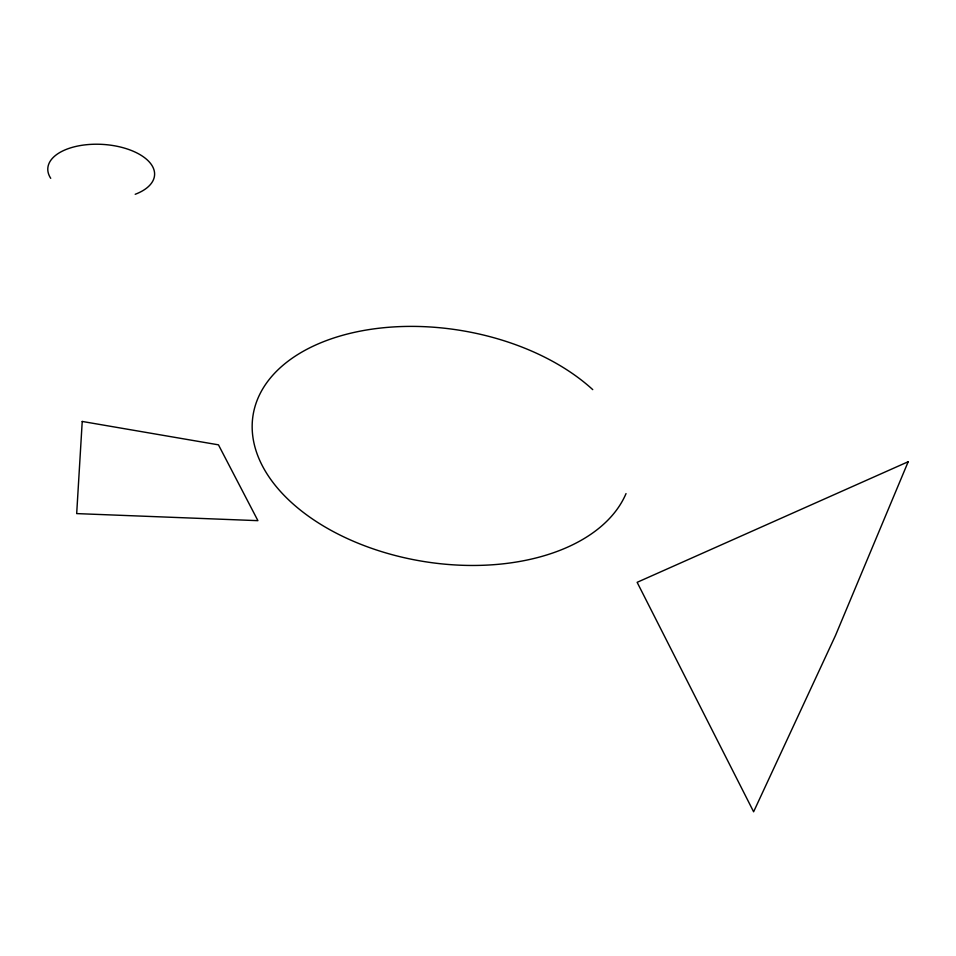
<?xml version="1.0" encoding="UTF-8"?>
<svg xmlns="http://www.w3.org/2000/svg" width="956" height="956" viewBox="0 0 956 956"><rect width="100%" height="100%" fill="white"/><g stroke="black" fill="none" stroke-linecap="round" stroke-linejoin="round"><path stroke-width="1.43" d="M50.728 178.318A53.488 27.294 3.5 0 1 77.83 146.017A53.488 27.294 3.5 0 1 146.125 158.923A53.488 27.294 3.5 0 1 135.202 194.283M626.025 493.595A191.379 117.014 9.3 0 1 355.919 542.315A191.379 117.014 9.3 0 1 296.145 355.56A191.379 117.014 9.3 0 1 592.744 389.63M82.228 421.453L76.683 513.599L257.917 520.662L218.458 444.839L82.228 421.453M908.2 461.724L835.496 635.477L753.615 811.775L637.138 582.324L908.2 461.724"/></g></svg>
